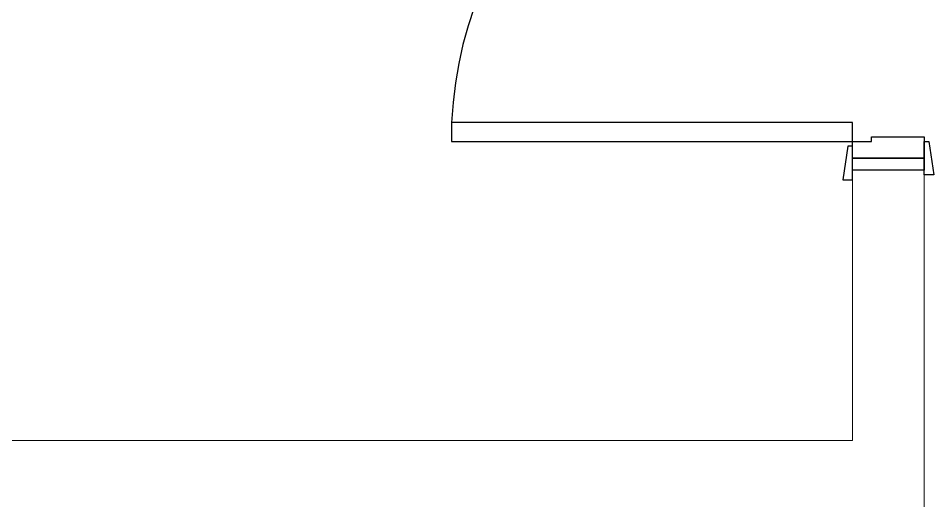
# Model space of a CAD drawing. Header units: millimetres. Extents: x 26027 to 581921, y 7230 to 233891.
# Drawn here: x 511910 to 513826, y 133554 to 134563 of the extents above; entities that cross this region are included whole.
import ezdxf

# ---------------------------------------------------------------- set-up
doc = ezdxf.new("R2010")
doc.units = ezdxf.units.MM
doc.header["$LTSCALE"] = 5
doc.layers.add('GE-ARCHITECTURAL_ELEMENTS', color=8, linetype='Continuous')
doc.layers.add('Walls', color=32, linetype='Continuous', lineweight=5)
doc.layers.add('Wooden Joinery', color=7, linetype='Continuous', lineweight=5, true_color=0xffdcd1)

# ---------------------------------------------------------------- blocks, each defined once
blk = doc.blocks.new('A$C009F45C9')
at = {"layer": 'GE-ARCHITECTURAL_ELEMENTS'}
for p, q in [((844, -1650), (754, -1650)), ((724, -1690), (724, -1680)), ((744, -1690), (744, -1680)), ((844, -1670), (754, -1670)), ((854, -1690), (854, -1680)), ((874, -1690), (874, -1680)), ((744, -1690), (724, -1690)), ((884, -1690), (844, -1690)), ((844, -1700), (844, -1690)), ((884, -1700), (884, -1690)), ((844, -1740), (844, -1750)), ((884, -1740), (884, -1750)), ((724, -1750), (724, -1760)), ((744, -1750), (724, -1750)), ((744, -1750), (744, -1760)), ((884, -1750), (844, -1750)), ((854, -1750), (854, -1760)), ((874, -1750), (874, -1760)), ((844, -1770), (754, -1770)), ((844, -1790), (754, -1790))]:
    blk.add_line(p, q, dxfattribs=at)
for points in [[(75, -50), (85, -50), (95, 20), (75, 20)], [(-75, -60), (-85, -60), (-95, 10), (-75, 10)], [(75, -100), (914, -100), (914, -60), (75, -60)], [(75, -1700), (914, -1700), (914, -1740), (75, -1740)], [(75, -1700), (914, -1700), (914, -1740), (75, -1740)], [(-75, -1740), (-85, -1740), (-95, -1810), (-75, -1810)], [(75, -1750), (85, -1750), (95, -1820), (75, -1820)]]:
    blk.add_lwpolyline(points, close=True, dxfattribs=at)
for points in [[(75, -25), (-75, -25), (-75, 0), (75, 0), (75, -25)], [(75, -25), (75, -60), (35, -60), (35, -70), (-75, -70), (-75, -25), (75, -25)], [(75, -1775), (75, -1740), (35, -1740), (35, -1730), (-75, -1730), (-75, -1775), (75, -1775)], [(75, -1775), (-75, -1775), (-75, -1800), (75, -1800), (75, -1775)]]:
    blk.add_lwpolyline(points, dxfattribs=at)
for centre, radius, start, end in [((75, -60), 840, 270, 357.2706), ((75, -1740), 840, 2.7294, 90), ((754, -1680), 30, 90, 180), ((844, -1680), 30, 0, 90), ((754, -1680), 10, 90, 180), ((844, -1680), 10, 0, 90), ((754, -1760), 30, 180, 270), ((754, -1760), 10, 180, 270), ((844, -1760), 10, 270, 0), ((844, -1760), 30, 270, 0)]:
    blk.add_arc(centre, radius, start, end, dxfattribs=at)

msp = doc.modelspace()

# ---------------------------------------------------------------- linework, layer by layer
at = {"layer": 'Walls'}
for p in [(513656, 134245.3, 0), (513806, 130750.3, 0)]:
    msp.add_line(p, (513806, 134245.3, 0), dxfattribs=at)
at = {"layer": 'Walls', "elevation": 0}
msp.add_lwpolyline([(508873.8, 133680.3), (513656, 133680.3), (513656, 134245.3)], dxfattribs=at)

# ---------------------------------------------------------------- block references
at = {"layer": 'Wooden Joinery', "rotation": 180}
msp.add_blockref('A$C009F45C9', (513731, 134245.3, -2.4), dxfattribs=at)

doc.saveas('drawing.dxf')
